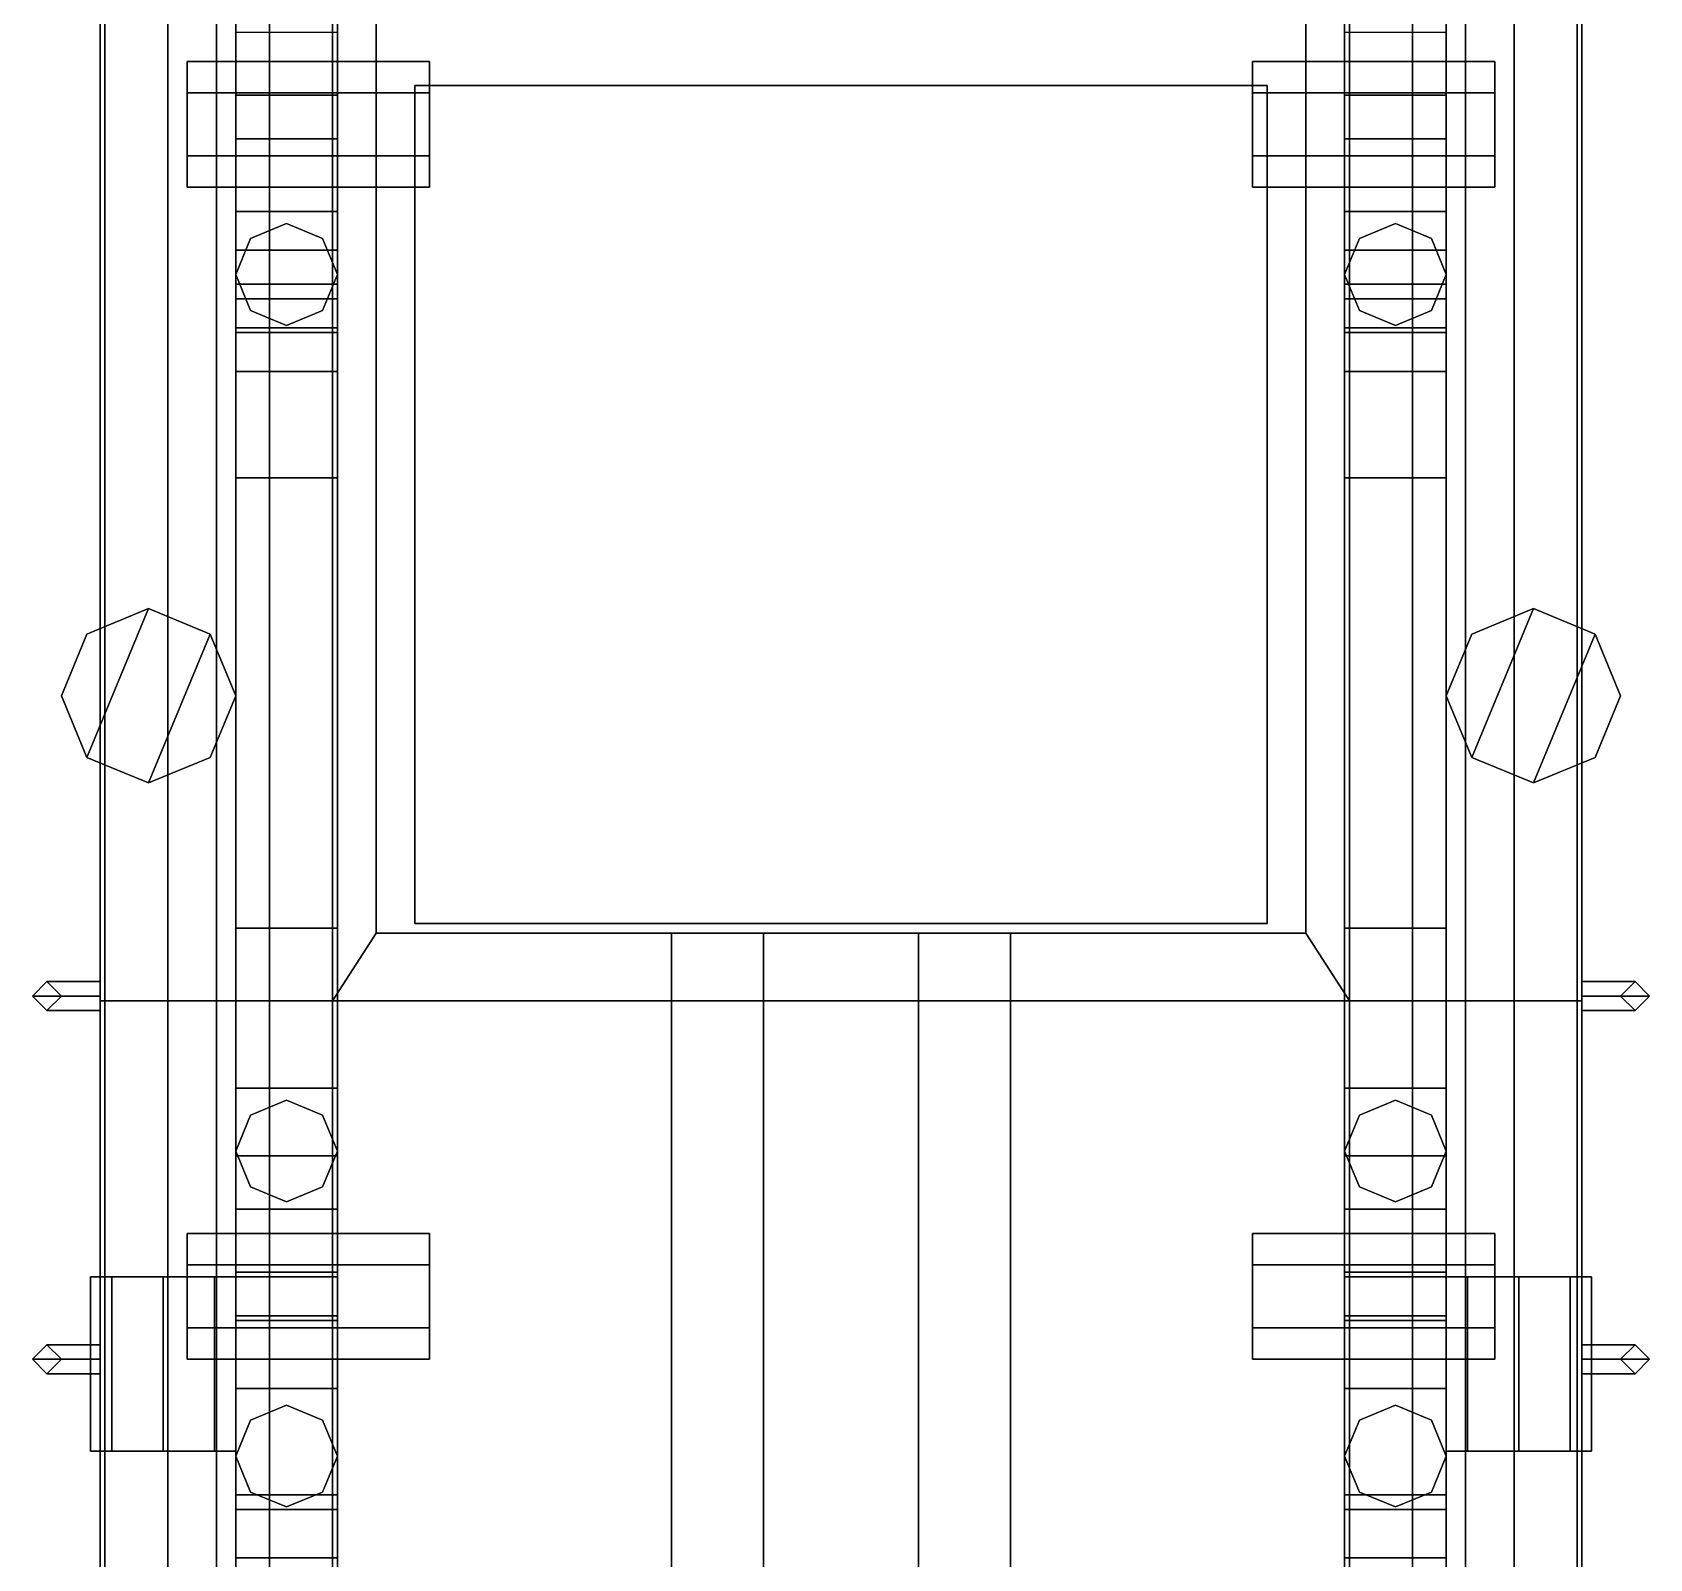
# Model space of a CAD drawing. Extents: x -1.7 to 1.7, y -9.7 to 9.6.
# Drawn here: x -1.67 to 1.67, y -8.082 to -4.93 of the extents above; entities that cross this region are included whole.
import ezdxf

# ---------------------------------------------------------------- set-up
doc = ezdxf.new("R2010")
doc.units = 0
doc.layers.get('0').update_dxf_attribs({"linetype": 'CONTINUOUS'})
doc.layers.add('BOGIE', color=5, linetype='CONTINUOUS')
doc.layers.add('ROOF', color=1, linetype='CONTINUOUS')

msp = doc.modelspace()

# ---------------------------------------------------------------- linework, layer by layer
for points in [[(-1.53, -6.93, 4.07), (-1.53, 6.88, 4.07), (-1.53, 8.67, 1.35), (-1.53, -8.72, 1.35)], [(1.53, -8.72, 1.35), (1.53, 8.67, 1.35), (1.53, 6.88, 4.07), (1.53, -6.93, 4.07)], [(-1.25, -4.93, 0.37), (-1.25, -4.83, 0.23), (-1.25, -5.04, 0.12), (-1.25, -5.06, 0.29)], [(-1.04, -5.04, 0.12), (-1.04, -4.83, 0.23), (-1.04, -4.93, 0.37), (-1.04, -5.06, 0.29)], [(1.04, -4.93, 0.37), (1.04, -4.83, 0.23), (1.04, -5.04, 0.12), (1.04, -5.06, 0.29)], [(1.25, -5.04, 0.12), (1.25, -4.83, 0.23), (1.25, -4.93, 0.37), (1.25, -5.06, 0.29)], [(-1.04, -5.06, 0.29), (-1.04, -4.93, 0.37), (-1.25, -4.93, 0.37), (-1.25, -5.06, 0.29)], [(1.25, -5.06, 0.29), (1.25, -4.93, 0.37), (1.04, -4.93, 0.37), (1.04, -5.06, 0.29)], [(-1.35, -5.25, 0.51), (-1.35, -4.99, 0.51), (-1.35, -5.055, 0.3974), (-1.35, -5.185, 0.3974)], [(-0.85, -4.99, 0.51), (-0.85, -5.055, 0.3974), (-1.35, -5.055, 0.3974), (-1.35, -4.99, 0.51)], [(-1.35, -5.185, 0.6226), (-1.35, -5.055, 0.6226), (-1.35, -4.99, 0.51), (-1.35, -5.25, 0.51)], [(-0.85, -5.055, 0.6226), (-0.85, -4.99, 0.51), (-1.35, -4.99, 0.51), (-1.35, -5.055, 0.6226)], [(1.35, -4.99, 0.51), (1.35, -5.055, 0.3974), (0.85, -5.055, 0.3974), (0.85, -4.99, 0.51)], [(1.35, -5.055, 0.6226), (1.35, -4.99, 0.51), (0.85, -4.99, 0.51), (0.85, -5.055, 0.6226)], [(1.35, -5.185, 0.3974), (1.35, -5.055, 0.3974), (1.35, -4.99, 0.51), (1.35, -5.25, 0.51)], [(1.35, -5.25, 0.51), (1.35, -4.99, 0.51), (1.35, -5.055, 0.6226), (1.35, -5.185, 0.6226)], [(-1.25, -5.06, 0.29), (-1.25, -5.04, 0.12), (-1.25, -5.18, 0.12), (-1.25, -5.15, 0.29)], [(-1.04, -5.18, 0.12), (-1.04, -5.04, 0.12), (-1.04, -5.06, 0.29), (-1.04, -5.15, 0.29)], [(1.04, -5.06, 0.29), (1.04, -5.04, 0.12), (1.04, -5.18, 0.12), (1.04, -5.15, 0.29)], [(1.25, -5.18, 0.12), (1.25, -5.04, 0.12), (1.25, -5.06, 0.29), (1.25, -5.15, 0.29)], [(-0.85, -5.055, 0.3974), (-0.85, -5.185, 0.3974), (-1.35, -5.185, 0.3974), (-1.35, -5.055, 0.3974)], [(-0.85, -5.185, 0.6226), (-0.85, -5.055, 0.6226), (-1.35, -5.055, 0.6226), (-1.35, -5.185, 0.6226)], [(-1.04, -5.15, 0.29), (-1.04, -5.06, 0.29), (-1.25, -5.06, 0.29), (-1.25, -5.15, 0.29)], [(1.35, -5.055, 0.3974), (1.35, -5.185, 0.3974), (0.85, -5.185, 0.3974), (0.85, -5.055, 0.3974)], [(1.35, -5.185, 0.6226), (1.35, -5.055, 0.6226), (0.85, -5.055, 0.6226), (0.85, -5.185, 0.6226)], [(1.25, -5.15, 0.29), (1.25, -5.06, 0.29), (1.04, -5.06, 0.29), (1.04, -5.15, 0.29)], [(-1.04, -5.3, 0.37), (-1.04, -5.15, 0.29), (-1.25, -5.15, 0.29), (-1.25, -5.3, 0.37)], [(-1.25, -5.15, 0.29), (-1.25, -5.18, 0.12), (-1.25, -5.3, 0.18), (-1.25, -5.3, 0.37)], [(-1.04, -5.3, 0.18), (-1.04, -5.18, 0.12), (-1.04, -5.15, 0.29), (-1.04, -5.3, 0.37)], [(1.04, -5.15, 0.29), (1.04, -5.18, 0.12), (1.04, -5.3, 0.18), (1.04, -5.3, 0.37)], [(1.25, -5.3, 0.37), (1.25, -5.15, 0.29), (1.04, -5.15, 0.29), (1.04, -5.3, 0.37)], [(1.25, -5.3, 0.18), (1.25, -5.18, 0.12), (1.25, -5.15, 0.29), (1.25, -5.3, 0.37)], [(-0.85, -5.185, 0.3974), (-0.85, -5.25, 0.51), (-1.35, -5.25, 0.51), (-1.35, -5.185, 0.3974)], [(-0.85, -5.25, 0.51), (-0.85, -5.185, 0.6226), (-1.35, -5.185, 0.6226), (-1.35, -5.25, 0.51)], [(1.35, -5.185, 0.3974), (1.35, -5.25, 0.51), (0.85, -5.25, 0.51), (0.85, -5.185, 0.3974)], [(1.35, -5.25, 0.51), (1.35, -5.185, 0.6226), (0.85, -5.185, 0.6226), (0.85, -5.25, 0.51)], [(-1.04, -5.55, 0.37), (-1.04, -5.3, 0.37), (-1.25, -5.3, 0.37), (-1.25, -5.55, 0.37)], [(-1.25, -5.3, 0.37), (-1.25, -5.3, 0.18), (-1.25, -5.55, 0.3), (-1.25, -5.55, 0.37)], [(-1.04, -5.55, 0.3), (-1.04, -5.3, 0.18), (-1.04, -5.3, 0.37), (-1.04, -5.55, 0.37)], [(1.04, -5.3, 0.37), (1.04, -5.3, 0.18), (1.04, -5.55, 0.3), (1.04, -5.55, 0.37)], [(1.25, -5.55, 0.37), (1.25, -5.3, 0.37), (1.04, -5.3, 0.37), (1.04, -5.55, 0.37)], [(1.25, -5.55, 0.3), (1.25, -5.3, 0.18), (1.25, -5.3, 0.37), (1.25, -5.55, 0.37)], [(-1.145, -5.325, 0.37), (-1.2192, -5.3558, 0.37), (-1.2192, -5.3558, 0.7), (-1.145, -5.325, 0.7)], [(-1.0708, -5.3558, 0.37), (-1.145, -5.325, 0.37), (-1.145, -5.325, 0.7), (-1.0708, -5.3558, 0.7)], [(1.145, -5.325, 0.37), (1.0708, -5.3558, 0.37), (1.0708, -5.3558, 0.7), (1.145, -5.325, 0.7)], [(1.2192, -5.3558, 0.37), (1.145, -5.325, 0.37), (1.145, -5.325, 0.7), (1.2192, -5.3558, 0.7)], [(-1.2192, -5.3558, 0.37), (-1.25, -5.43, 0.37), (-1.25, -5.43, 0.7), (-1.2192, -5.3558, 0.7)], [(-1.04, -5.43, 0.37), (-1.0708, -5.3558, 0.37), (-1.0708, -5.3558, 0.7), (-1.04, -5.43, 0.7)], [(1.0708, -5.3558, 0.37), (1.04, -5.43, 0.37), (1.04, -5.43, 0.7), (1.0708, -5.3558, 0.7)], [(1.25, -5.43, 0.37), (1.2192, -5.3558, 0.37), (1.2192, -5.3558, 0.7), (1.25, -5.43, 0.7)], [(-1.25, -5.38, 0.75), (-1.25, -5.38, 0.7), (-1.25, -5.51, 0.7), (-1.25, -5.48, 0.8)], [(-1.04, -5.48, 0.8), (-1.04, -5.38, 0.75), (-1.25, -5.38, 0.75), (-1.25, -5.48, 0.8)], [(-1.04, -5.38, 0.75), (-1.04, -5.38, 0.7), (-1.25, -5.38, 0.7), (-1.25, -5.38, 0.75)], [(-1.04, -5.51, 0.7), (-1.04, -5.38, 0.7), (-1.04, -5.38, 0.75), (-1.04, -5.48, 0.8)], [(1.25, -5.48, 0.8), (1.25, -5.38, 0.75), (1.04, -5.38, 0.75), (1.04, -5.48, 0.8)], [(1.04, -5.38, 0.75), (1.04, -5.38, 0.7), (1.04, -5.51, 0.7), (1.04, -5.48, 0.8)], [(1.25, -5.38, 0.75), (1.25, -5.38, 0.7), (1.04, -5.38, 0.7), (1.04, -5.38, 0.75)], [(1.25, -5.51, 0.7), (1.25, -5.38, 0.7), (1.25, -5.38, 0.75), (1.25, -5.48, 0.8)], [(-1.25, -5.43, 0.37), (-1.2192, -5.5042, 0.37), (-1.2192, -5.5042, 0.7), (-1.25, -5.43, 0.7)], [(-1.0708, -5.5042, 0.37), (-1.04, -5.43, 0.37), (-1.04, -5.43, 0.7), (-1.0708, -5.5042, 0.7)], [(1.04, -5.43, 0.37), (1.0708, -5.5042, 0.37), (1.0708, -5.5042, 0.7), (1.04, -5.43, 0.7)], [(1.2192, -5.5042, 0.37), (1.25, -5.43, 0.37), (1.25, -5.43, 0.7), (1.2192, -5.5042, 0.7)], [(-1.25, -5.48, 0.8), (-1.25, -5.51, 0.7), (-1.25, -5.59, 0.64), (-1.25, -5.54, 0.8)], [(-1.04, -5.54, 0.8), (-1.04, -5.48, 0.8), (-1.25, -5.48, 0.8), (-1.25, -5.54, 0.8)], [(-1.2192, -5.5042, 0.37), (-1.145, -5.535, 0.37), (-1.145, -5.535, 0.7), (-1.2192, -5.5042, 0.7)], [(-1.145, -5.535, 0.37), (-1.0708, -5.5042, 0.37), (-1.0708, -5.5042, 0.7), (-1.145, -5.535, 0.7)], [(-1.04, -5.59, 0.64), (-1.04, -5.51, 0.7), (-1.04, -5.48, 0.8), (-1.04, -5.54, 0.8)], [(1.04, -5.48, 0.8), (1.04, -5.51, 0.7), (1.04, -5.59, 0.64), (1.04, -5.54, 0.8)], [(1.25, -5.54, 0.8), (1.25, -5.48, 0.8), (1.04, -5.48, 0.8), (1.04, -5.54, 0.8)], [(1.0708, -5.5042, 0.37), (1.145, -5.535, 0.37), (1.145, -5.535, 0.7), (1.0708, -5.5042, 0.7)], [(1.145, -5.535, 0.37), (1.2192, -5.5042, 0.37), (1.2192, -5.5042, 0.7), (1.145, -5.535, 0.7)], [(1.25, -5.59, 0.64), (1.25, -5.51, 0.7), (1.25, -5.48, 0.8), (1.25, -5.54, 0.8)], [(-1.25, -5.54, 0.8), (-1.25, -5.59, 0.64), (-1.25, -5.76, 0.41), (-1.25, -5.85, 0.59)], [(-1.04, -5.85, 0.59), (-1.04, -5.54, 0.8), (-1.25, -5.54, 0.8), (-1.25, -5.85, 0.59)], [(-1.04, -5.76, 0.41), (-1.04, -5.59, 0.64), (-1.04, -5.54, 0.8), (-1.04, -5.85, 0.59)], [(1.25, -5.85, 0.59), (1.25, -5.54, 0.8), (1.04, -5.54, 0.8), (1.04, -5.85, 0.59)], [(1.04, -5.54, 0.8), (1.04, -5.59, 0.64), (1.04, -5.76, 0.41), (1.04, -5.85, 0.59)], [(1.25, -5.76, 0.41), (1.25, -5.59, 0.64), (1.25, -5.54, 0.8), (1.25, -5.85, 0.59)], [(-1.25, -5.55, 0.37), (-1.25, -5.55, 0.3), (-1.04, -5.55, 0.3), (-1.04, -5.55, 0.37)], [(1.04, -5.55, 0.37), (1.04, -5.55, 0.3), (1.25, -5.55, 0.3), (1.25, -5.55, 0.37)], [(-1.25, -5.85, 0.59), (-1.25, -5.76, 0.41), (-1.25, -6.88, 0.41), (-1.25, -6.78, 0.59)], [(-1.04, -6.88, 0.41), (-1.04, -5.76, 0.41), (-1.04, -5.85, 0.59), (-1.04, -6.78, 0.59)], [(1.04, -5.85, 0.59), (1.04, -5.76, 0.41), (1.04, -6.88, 0.41), (1.04, -6.78, 0.59)], [(1.25, -6.88, 0.41), (1.25, -5.76, 0.41), (1.25, -5.85, 0.59), (1.25, -6.78, 0.59)], [(-1.04, -6.78, 0.59), (-1.04, -5.85, 0.59), (-1.25, -5.85, 0.59), (-1.25, -6.78, 0.59)], [(1.25, -6.78, 0.59), (1.25, -5.85, 0.59), (1.04, -5.85, 0.59), (1.04, -6.78, 0.59)], [(-1.25, -6.78, 0.59), (-1.25, -6.88, 0.41), (-1.25, -7.11, 0.58), (-1.25, -7.11, 0.69)], [(-1.04, -7.11, 0.69), (-1.04, -6.78, 0.59), (-1.25, -6.78, 0.59), (-1.25, -7.11, 0.69)], [(-1.04, -7.11, 0.58), (-1.04, -6.88, 0.41), (-1.04, -6.78, 0.59), (-1.04, -7.11, 0.69)], [(1.04, -6.78, 0.59), (1.04, -6.88, 0.41), (1.04, -7.11, 0.58), (1.04, -7.11, 0.69)], [(1.25, -7.11, 0.69), (1.25, -6.78, 0.59), (1.04, -6.78, 0.59), (1.04, -7.11, 0.69)], [(1.25, -7.11, 0.58), (1.25, -6.88, 0.41), (1.25, -6.78, 0.59), (1.25, -7.11, 0.69)], [(-1.64, -6.89, 1.42), (-1.67, -6.92, 1.39), (-1.67, -6.92, 3.26), (-1.64, -6.89, 3.23)], [(-1.53, -6.89, 1.42), (-1.53, -6.92, 1.39), (-1.67, -6.92, 1.39), (-1.64, -6.89, 1.42)], [(-1.53, -6.92, 3.26), (-1.53, -6.89, 3.23), (-1.64, -6.89, 3.23), (-1.67, -6.92, 3.26)], [(-1.61, -6.92, 1.45), (-1.64, -6.89, 1.42), (-1.64, -6.89, 3.23), (-1.61, -6.92, 3.2)], [(-1.53, -6.92, 1.45), (-1.53, -6.89, 1.42), (-1.64, -6.89, 1.42), (-1.61, -6.92, 1.45)], [(-1.53, -6.89, 3.23), (-1.53, -6.92, 3.2), (-1.61, -6.92, 3.2), (-1.64, -6.89, 3.23)], [(1.53, -6.92, 1.39), (1.53, -6.89, 1.42), (1.64, -6.89, 1.42), (1.67, -6.92, 1.39)], [(1.53, -6.89, 1.42), (1.53, -6.92, 1.45), (1.61, -6.92, 1.45), (1.64, -6.89, 1.42)], [(1.53, -6.92, 3.2), (1.53, -6.89, 3.23), (1.64, -6.89, 3.23), (1.61, -6.92, 3.2)], [(1.53, -6.89, 3.23), (1.53, -6.92, 3.26), (1.67, -6.92, 3.26), (1.64, -6.89, 3.23)], [(1.64, -6.89, 1.42), (1.61, -6.92, 1.45), (1.61, -6.92, 3.2), (1.64, -6.89, 3.23)], [(1.67, -6.92, 1.39), (1.64, -6.89, 1.42), (1.64, -6.89, 3.23), (1.67, -6.92, 3.26)], [(-1.67, -6.92, 1.39), (-1.64, -6.95, 1.42), (-1.64, -6.95, 3.23), (-1.67, -6.92, 3.26)], [(-1.53, -6.92, 1.39), (-1.53, -6.95, 1.42), (-1.64, -6.95, 1.42), (-1.67, -6.92, 1.39)], [(-1.53, -6.95, 3.23), (-1.53, -6.92, 3.26), (-1.67, -6.92, 3.26), (-1.64, -6.95, 3.23)], [(-1.64, -6.95, 1.42), (-1.61, -6.92, 1.45), (-1.61, -6.92, 3.2), (-1.64, -6.95, 3.23)], [(-1.53, -6.95, 1.42), (-1.53, -6.92, 1.45), (-1.61, -6.92, 1.45), (-1.64, -6.95, 1.42)], [(-1.53, -6.92, 3.2), (-1.53, -6.95, 3.23), (-1.64, -6.95, 3.23), (-1.61, -6.92, 3.2)], [(-1.53, -8.56, 3.83), (-1.53, -8.56, 4.07), (-1.53, -6.93, 4.07), (-1.53, -8.56, 3.83)], [(-1.53, -8.72, 1.35), (-1.53, -8.72, 2.98), (-1.53, -8.56, 3.83), (-1.53, -6.93, 4.07)], [(1.53, -6.92, 1.45), (1.53, -6.95, 1.42), (1.64, -6.95, 1.42), (1.61, -6.92, 1.45)], [(1.53, -6.95, 1.42), (1.53, -6.92, 1.39), (1.67, -6.92, 1.39), (1.64, -6.95, 1.42)], [(1.53, -6.92, 3.26), (1.53, -6.95, 3.23), (1.64, -6.95, 3.23), (1.67, -6.92, 3.26)], [(1.53, -6.95, 3.23), (1.53, -6.92, 3.2), (1.61, -6.92, 3.2), (1.64, -6.95, 3.23)], [(1.53, -8.56, 3.83), (1.53, -6.93, 4.07), (1.53, -8.56, 4.07), (1.53, -8.56, 3.83)], [(1.53, -6.93, 4.07), (1.53, -8.56, 3.83), (1.53, -8.72, 2.98), (1.53, -8.72, 1.35)], [(1.61, -6.92, 1.45), (1.64, -6.95, 1.42), (1.64, -6.95, 3.23), (1.61, -6.92, 3.2)], [(1.64, -6.95, 1.42), (1.67, -6.92, 1.39), (1.67, -6.92, 3.26), (1.64, -6.95, 3.23)], [(-1.25, -7.11, 0.38), (-1.25, -7.11, 0.27), (-1.25, -7.24, 0.27), (-1.25, -7.36, 0.38)], [(-1.04, -7.11, 0.38), (-1.04, -7.11, 0.27), (-1.25, -7.11, 0.27), (-1.25, -7.11, 0.38)], [(-1.04, -7.36, 0.38), (-1.04, -7.11, 0.38), (-1.25, -7.11, 0.38), (-1.25, -7.36, 0.38)], [(-1.04, -7.25, 0.66), (-1.04, -7.11, 0.69), (-1.25, -7.11, 0.69), (-1.25, -7.25, 0.66)], [(-1.25, -7.11, 0.69), (-1.25, -7.11, 0.58), (-1.25, -7.25, 0.58), (-1.25, -7.25, 0.66)], [(-1.04, -7.24, 0.27), (-1.04, -7.11, 0.27), (-1.04, -7.11, 0.38), (-1.04, -7.36, 0.38)], [(-1.04, -7.25, 0.58), (-1.04, -7.11, 0.58), (-1.04, -7.11, 0.69), (-1.04, -7.25, 0.66)], [(1.04, -7.11, 0.69), (1.04, -7.11, 0.58), (1.04, -7.25, 0.58), (1.04, -7.25, 0.66)], [(1.25, -7.25, 0.66), (1.25, -7.11, 0.69), (1.04, -7.11, 0.69), (1.04, -7.25, 0.66)], [(1.04, -7.11, 0.38), (1.04, -7.11, 0.27), (1.04, -7.24, 0.27), (1.04, -7.36, 0.38)], [(1.25, -7.11, 0.38), (1.25, -7.11, 0.27), (1.04, -7.11, 0.27), (1.04, -7.11, 0.38)], [(1.25, -7.36, 0.38), (1.25, -7.11, 0.38), (1.04, -7.11, 0.38), (1.04, -7.36, 0.38)], [(1.25, -7.25, 0.58), (1.25, -7.11, 0.58), (1.25, -7.11, 0.69), (1.25, -7.25, 0.66)], [(1.25, -7.24, 0.27), (1.25, -7.11, 0.27), (1.25, -7.11, 0.38), (1.25, -7.36, 0.38)], [(-1.145, -7.135, 0.38), (-1.2192, -7.1658, 0.38), (-1.2192, -7.1658, 0.58), (-1.145, -7.135, 0.58)], [(-1.0708, -7.1658, 0.38), (-1.145, -7.135, 0.38), (-1.145, -7.135, 0.58), (-1.0708, -7.1658, 0.58)], [(1.145, -7.135, 0.38), (1.0708, -7.1658, 0.38), (1.0708, -7.1658, 0.58), (1.145, -7.135, 0.58)], [(1.2192, -7.1658, 0.38), (1.145, -7.135, 0.38), (1.145, -7.135, 0.58), (1.2192, -7.1658, 0.58)], [(-1.2192, -7.1658, 0.38), (-1.25, -7.24, 0.38), (-1.25, -7.24, 0.58), (-1.2192, -7.1658, 0.58)], [(-1.04, -7.24, 0.38), (-1.0708, -7.1658, 0.38), (-1.0708, -7.1658, 0.58), (-1.04, -7.24, 0.58)], [(1.0708, -7.1658, 0.38), (1.04, -7.24, 0.38), (1.04, -7.24, 0.58), (1.0708, -7.1658, 0.58)], [(1.25, -7.24, 0.38), (1.2192, -7.1658, 0.38), (1.2192, -7.1658, 0.58), (1.25, -7.24, 0.58)], [(-1.25, -7.24, 0.38), (-1.2192, -7.3142, 0.38), (-1.2192, -7.3142, 0.58), (-1.25, -7.24, 0.58)], [(-1.25, -7.36, 0.38), (-1.25, -7.24, 0.27), (-1.25, -7.47, 0.15), (-1.25, -7.49, 0.3)], [(-1.0708, -7.3142, 0.38), (-1.04, -7.24, 0.38), (-1.04, -7.24, 0.58), (-1.0708, -7.3142, 0.58)], [(-1.04, -7.47, 0.15), (-1.04, -7.24, 0.27), (-1.04, -7.36, 0.38), (-1.04, -7.49, 0.3)], [(1.04, -7.36, 0.38), (1.04, -7.24, 0.27), (1.04, -7.47, 0.15), (1.04, -7.49, 0.3)], [(1.04, -7.24, 0.38), (1.0708, -7.3142, 0.38), (1.0708, -7.3142, 0.58), (1.04, -7.24, 0.58)], [(1.2192, -7.3142, 0.38), (1.25, -7.24, 0.38), (1.25, -7.24, 0.58), (1.2192, -7.3142, 0.58)], [(1.25, -7.47, 0.15), (1.25, -7.24, 0.27), (1.25, -7.36, 0.38), (1.25, -7.49, 0.3)], [(-1.25, -7.25, 0.66), (-1.25, -7.25, 0.58), (-1.04, -7.25, 0.58), (-1.04, -7.25, 0.66)], [(1.04, -7.25, 0.66), (1.04, -7.25, 0.58), (1.25, -7.25, 0.58), (1.25, -7.25, 0.66)], [(-1.2192, -7.3142, 0.38), (-1.145, -7.345, 0.38), (-1.145, -7.345, 0.58), (-1.2192, -7.3142, 0.58)], [(-1.145, -7.345, 0.38), (-1.0708, -7.3142, 0.38), (-1.0708, -7.3142, 0.58), (-1.145, -7.345, 0.58)], [(1.0708, -7.3142, 0.38), (1.145, -7.345, 0.38), (1.145, -7.345, 0.58), (1.0708, -7.3142, 0.58)], [(1.145, -7.345, 0.38), (1.2192, -7.3142, 0.38), (1.2192, -7.3142, 0.58), (1.145, -7.345, 0.58)], [(-1.04, -7.49, 0.3), (-1.04, -7.36, 0.38), (-1.25, -7.36, 0.38), (-1.25, -7.49, 0.3)], [(1.25, -7.49, 0.3), (1.25, -7.36, 0.38), (1.04, -7.36, 0.38), (1.04, -7.49, 0.3)], [(-0.85, -7.41, 0.51), (-0.85, -7.475, 0.3974), (-1.35, -7.475, 0.3974), (-1.35, -7.41, 0.51)], [(-1.35, -7.67, 0.51), (-1.35, -7.41, 0.51), (-1.35, -7.475, 0.3974), (-1.35, -7.605, 0.3974)], [(-0.85, -7.475, 0.6226), (-0.85, -7.41, 0.51), (-1.35, -7.41, 0.51), (-1.35, -7.475, 0.6226)], [(-1.35, -7.605, 0.6226), (-1.35, -7.475, 0.6226), (-1.35, -7.41, 0.51), (-1.35, -7.67, 0.51)], [(1.35, -7.41, 0.51), (1.35, -7.475, 0.3974), (0.85, -7.475, 0.3974), (0.85, -7.41, 0.51)], [(1.35, -7.475, 0.6226), (1.35, -7.41, 0.51), (0.85, -7.41, 0.51), (0.85, -7.475, 0.6226)], [(1.35, -7.605, 0.3974), (1.35, -7.475, 0.3974), (1.35, -7.41, 0.51), (1.35, -7.67, 0.51)], [(1.35, -7.67, 0.51), (1.35, -7.41, 0.51), (1.35, -7.475, 0.6226), (1.35, -7.605, 0.6226)], [(-0.85, -7.475, 0.3974), (-0.85, -7.605, 0.3974), (-1.35, -7.605, 0.3974), (-1.35, -7.475, 0.3974)], [(-0.85, -7.605, 0.6226), (-0.85, -7.475, 0.6226), (-1.35, -7.475, 0.6226), (-1.35, -7.605, 0.6226)], [(-1.25, -7.49, 0.3), (-1.25, -7.47, 0.15), (-1.25, -7.61, 0.15), (-1.25, -7.58, 0.3)], [(-1.04, -7.61, 0.15), (-1.04, -7.47, 0.15), (-1.04, -7.49, 0.3), (-1.04, -7.58, 0.3)], [(1.35, -7.475, 0.3974), (1.35, -7.605, 0.3974), (0.85, -7.605, 0.3974), (0.85, -7.475, 0.3974)], [(1.35, -7.605, 0.6226), (1.35, -7.475, 0.6226), (0.85, -7.475, 0.6226), (0.85, -7.605, 0.6226)], [(1.04, -7.49, 0.3), (1.04, -7.47, 0.15), (1.04, -7.61, 0.15), (1.04, -7.58, 0.3)], [(1.25, -7.61, 0.15), (1.25, -7.47, 0.15), (1.25, -7.49, 0.3), (1.25, -7.58, 0.3)], [(-1.04, -7.58, 0.3), (-1.04, -7.49, 0.3), (-1.25, -7.49, 0.3), (-1.25, -7.58, 0.3)], [(1.25, -7.58, 0.3), (1.25, -7.49, 0.3), (1.04, -7.49, 0.3), (1.04, -7.58, 0.3)], [(-1.25, -7.58, 0.3), (-1.25, -7.61, 0.15), (-1.25, -7.73, 0.2), (-1.25, -7.73, 0.38)], [(-1.04, -7.73, 0.38), (-1.04, -7.58, 0.3), (-1.25, -7.58, 0.3), (-1.25, -7.73, 0.38)], [(-1.04, -7.73, 0.2), (-1.04, -7.61, 0.15), (-1.04, -7.58, 0.3), (-1.04, -7.73, 0.38)], [(1.04, -7.58, 0.3), (1.04, -7.61, 0.15), (1.04, -7.73, 0.2), (1.04, -7.73, 0.38)], [(1.25, -7.73, 0.38), (1.25, -7.58, 0.3), (1.04, -7.58, 0.3), (1.04, -7.73, 0.38)], [(1.25, -7.73, 0.2), (1.25, -7.61, 0.15), (1.25, -7.58, 0.3), (1.25, -7.73, 0.38)], [(-0.85, -7.605, 0.3974), (-0.85, -7.67, 0.51), (-1.35, -7.67, 0.51), (-1.35, -7.605, 0.3974)], [(-0.85, -7.67, 0.51), (-0.85, -7.605, 0.6226), (-1.35, -7.605, 0.6226), (-1.35, -7.67, 0.51)], [(1.35, -7.605, 0.3974), (1.35, -7.67, 0.51), (0.85, -7.67, 0.51), (0.85, -7.605, 0.3974)], [(1.35, -7.67, 0.51), (1.35, -7.605, 0.6226), (0.85, -7.605, 0.6226), (0.85, -7.67, 0.51)], [(-1.64, -7.64, 1.42), (-1.67, -7.67, 1.39), (-1.67, -7.67, 3.26), (-1.64, -7.64, 3.23)], [(-1.53, -7.64, 1.42), (-1.53, -7.67, 1.39), (-1.67, -7.67, 1.39), (-1.64, -7.64, 1.42)], [(-1.53, -7.67, 3.26), (-1.53, -7.64, 3.23), (-1.64, -7.64, 3.23), (-1.67, -7.67, 3.26)], [(-1.61, -7.67, 1.45), (-1.64, -7.64, 1.42), (-1.64, -7.64, 3.23), (-1.61, -7.67, 3.2)], [(-1.53, -7.67, 1.45), (-1.53, -7.64, 1.42), (-1.64, -7.64, 1.42), (-1.61, -7.67, 1.45)], [(-1.53, -7.64, 3.23), (-1.53, -7.67, 3.2), (-1.61, -7.67, 3.2), (-1.64, -7.64, 3.23)], [(1.53, -7.67, 1.39), (1.53, -7.64, 1.42), (1.64, -7.64, 1.42), (1.67, -7.67, 1.39)], [(1.53, -7.64, 1.42), (1.53, -7.67, 1.45), (1.61, -7.67, 1.45), (1.64, -7.64, 1.42)], [(1.53, -7.67, 3.2), (1.53, -7.64, 3.23), (1.64, -7.64, 3.23), (1.61, -7.67, 3.2)], [(1.53, -7.64, 3.23), (1.53, -7.67, 3.26), (1.67, -7.67, 3.26), (1.64, -7.64, 3.23)], [(1.64, -7.64, 1.42), (1.61, -7.67, 1.45), (1.61, -7.67, 3.2), (1.64, -7.64, 3.23)], [(1.67, -7.67, 1.39), (1.64, -7.64, 1.42), (1.64, -7.64, 3.23), (1.67, -7.67, 3.26)], [(-1.67, -7.67, 1.39), (-1.64, -7.7, 1.42), (-1.64, -7.7, 3.23), (-1.67, -7.67, 3.26)], [(-1.53, -7.67, 1.39), (-1.53, -7.7, 1.42), (-1.64, -7.7, 1.42), (-1.67, -7.67, 1.39)], [(-1.53, -7.7, 3.23), (-1.53, -7.67, 3.26), (-1.67, -7.67, 3.26), (-1.64, -7.7, 3.23)], [(-1.64, -7.7, 1.42), (-1.61, -7.67, 1.45), (-1.61, -7.67, 3.2), (-1.64, -7.7, 3.23)], [(-1.53, -7.7, 1.42), (-1.53, -7.67, 1.45), (-1.61, -7.67, 1.45), (-1.64, -7.7, 1.42)], [(-1.53, -7.67, 3.2), (-1.53, -7.7, 3.23), (-1.64, -7.7, 3.23), (-1.61, -7.67, 3.2)], [(1.53, -7.67, 1.45), (1.53, -7.7, 1.42), (1.64, -7.7, 1.42), (1.61, -7.67, 1.45)], [(1.53, -7.7, 1.42), (1.53, -7.67, 1.39), (1.67, -7.67, 1.39), (1.64, -7.7, 1.42)], [(1.53, -7.67, 3.26), (1.53, -7.7, 3.23), (1.64, -7.7, 3.23), (1.67, -7.67, 3.26)], [(1.53, -7.7, 3.23), (1.53, -7.67, 3.2), (1.61, -7.67, 3.2), (1.64, -7.7, 3.23)], [(1.61, -7.67, 1.45), (1.64, -7.7, 1.42), (1.64, -7.7, 3.23), (1.61, -7.67, 3.2)], [(1.64, -7.7, 1.42), (1.67, -7.67, 1.39), (1.67, -7.67, 3.26), (1.64, -7.7, 3.23)], [(-1.25, -7.73, 0.38), (-1.25, -7.73, 0.2), (-1.25, -7.98, 0.33), (-1.25, -7.98, 0.38)], [(-1.04, -7.98, 0.38), (-1.04, -7.73, 0.38), (-1.25, -7.73, 0.38), (-1.25, -7.98, 0.38)], [(-1.04, -7.98, 0.33), (-1.04, -7.73, 0.2), (-1.04, -7.73, 0.38), (-1.04, -7.98, 0.38)], [(1.04, -7.73, 0.38), (1.04, -7.73, 0.2), (1.04, -7.98, 0.33), (1.04, -7.98, 0.38)], [(1.25, -7.98, 0.38), (1.25, -7.73, 0.38), (1.04, -7.73, 0.38), (1.04, -7.98, 0.38)], [(1.25, -7.98, 0.33), (1.25, -7.73, 0.2), (1.25, -7.73, 0.38), (1.25, -7.98, 0.38)], [(-1.145, -7.765, 0.38), (-1.2192, -7.7958, 0.38), (-1.2192, -7.7958, 0.71), (-1.145, -7.765, 0.71)], [(-1.0708, -7.7958, 0.38), (-1.145, -7.765, 0.38), (-1.145, -7.765, 0.71), (-1.0708, -7.7958, 0.71)], [(1.145, -7.765, 0.38), (1.0708, -7.7958, 0.38), (1.0708, -7.7958, 0.71), (1.145, -7.765, 0.71)], [(1.2192, -7.7958, 0.38), (1.145, -7.765, 0.38), (1.145, -7.765, 0.71), (1.2192, -7.7958, 0.71)], [(-1.2192, -7.7958, 0.38), (-1.25, -7.87, 0.38), (-1.25, -7.87, 0.71), (-1.2192, -7.7958, 0.71)], [(-1.04, -7.87, 0.38), (-1.0708, -7.7958, 0.38), (-1.0708, -7.7958, 0.71), (-1.04, -7.87, 0.71)], [(1.0708, -7.7958, 0.38), (1.04, -7.87, 0.38), (1.04, -7.87, 0.71), (1.0708, -7.7958, 0.71)], [(1.25, -7.87, 0.38), (1.2192, -7.7958, 0.38), (1.2192, -7.7958, 0.71), (1.25, -7.87, 0.71)], [(-1.25, -7.87, 0.38), (-1.2192, -7.9442, 0.38), (-1.2192, -7.9442, 0.71), (-1.25, -7.87, 0.71)], [(-1.0708, -7.9442, 0.38), (-1.04, -7.87, 0.38), (-1.04, -7.87, 0.71), (-1.0708, -7.9442, 0.71)], [(1.04, -7.87, 0.38), (1.0708, -7.9442, 0.38), (1.0708, -7.9442, 0.71), (1.04, -7.87, 0.71)], [(1.2192, -7.9442, 0.38), (1.25, -7.87, 0.38), (1.25, -7.87, 0.71), (1.2192, -7.9442, 0.71)], [(-1.2192, -7.9442, 0.38), (-1.145, -7.975, 0.38), (-1.145, -7.975, 0.71), (-1.2192, -7.9442, 0.71)], [(-1.145, -7.975, 0.38), (-1.0708, -7.9442, 0.38), (-1.0708, -7.9442, 0.71), (-1.145, -7.975, 0.71)], [(1.0708, -7.9442, 0.38), (1.145, -7.975, 0.38), (1.145, -7.975, 0.71), (1.0708, -7.9442, 0.71)], [(1.145, -7.975, 0.38), (1.2192, -7.9442, 0.38), (1.2192, -7.9442, 0.71), (1.145, -7.975, 0.71)], [(-1.25, -7.98, 0.38), (-1.25, -7.98, 0.33), (-1.04, -7.98, 0.33), (-1.04, -7.98, 0.38)], [(1.04, -7.98, 0.38), (1.04, -7.98, 0.33), (1.25, -7.98, 0.33), (1.25, -7.98, 0.38)]]:
    msp.add_3dface(points)
at = {"layer": 'BOGIE'}
for points in [[(-1.25, -4.31, 1.23), (-1.25, -4.45, 0.94), (-1.25, -5.42, 0.94), (-1.25, -4.49, 1.3)], [(-1.04, -5.42, 0.94), (-1.04, -4.45, 0.94), (-1.04, -4.31, 1.23), (-1.04, -4.49, 1.3)], [(1.04, -4.31, 1.23), (1.04, -4.45, 0.94), (1.04, -5.42, 0.94), (1.04, -4.49, 1.3)], [(1.25, -5.42, 0.94), (1.25, -4.45, 0.94), (1.25, -4.31, 1.23), (1.25, -4.49, 1.3)], [(-1.25, -4.49, 1.3), (-1.25, -5.42, 0.94), (-1.25, -5.63, 1.23), (-1.25, -5.45, 1.3)], [(-1.04, -5.45, 1.3), (-1.04, -4.49, 1.3), (-1.25, -4.49, 1.3), (-1.25, -5.45, 1.3)], [(-1.04, -5.63, 1.23), (-1.04, -5.42, 0.94), (-1.04, -4.49, 1.3), (-1.04, -5.45, 1.3)], [(1.04, -4.49, 1.3), (1.04, -5.42, 0.94), (1.04, -5.63, 1.23), (1.04, -5.45, 1.3)], [(1.25, -5.45, 1.3), (1.25, -4.49, 1.3), (1.04, -4.49, 1.3), (1.04, -5.45, 1.3)], [(1.25, -5.63, 1.23), (1.25, -5.42, 0.94), (1.25, -4.49, 1.3), (1.25, -5.45, 1.3)], [(-1.25, -5.42, 0.94), (-1.25, -5.56, 0.79), (-1.25, -5.9, 0.72), (-1.25, -5.63, 1.23)], [(-1.04, -5.9, 0.72), (-1.04, -5.56, 0.79), (-1.04, -5.42, 0.94), (-1.04, -5.63, 1.23)], [(1.04, -5.42, 0.94), (1.04, -5.56, 0.79), (1.04, -5.9, 0.72), (1.04, -5.63, 1.23)], [(1.25, -5.9, 0.72), (1.25, -5.56, 0.79), (1.25, -5.42, 0.94), (1.25, -5.63, 1.23)], [(-1.25, -5.45, 1.3), (-1.25, -5.63, 1.23), (-1.04, -5.63, 1.23), (-1.04, -5.45, 1.3)], [(1.04, -5.45, 1.3), (1.04, -5.63, 1.23), (1.25, -5.63, 1.23), (1.25, -5.45, 1.3)], [(-1.25, -5.63, 1.23), (-1.25, -5.9, 0.72), (-1.25, -6.84, 0.94), (-1.25, -7.5, 1.23)], [(-1.04, -7.5, 1.23), (-1.04, -5.63, 1.23), (-1.25, -5.63, 1.23), (-1.25, -7.5, 1.23)], [(-1.04, -6.84, 0.94), (-1.04, -5.9, 0.72), (-1.04, -5.63, 1.23), (-1.04, -7.5, 1.23)], [(1.04, -5.63, 1.23), (1.04, -5.9, 0.72), (1.04, -6.84, 0.94), (1.04, -7.5, 1.23)], [(1.25, -7.5, 1.23), (1.25, -5.63, 1.23), (1.04, -5.63, 1.23), (1.04, -7.5, 1.23)], [(1.25, -6.84, 0.94), (1.25, -5.9, 0.72), (1.25, -5.63, 1.23), (1.25, -7.5, 1.23)], [(-1.25, -5.9, 0.72), (-1.25, -6.02, 0.61), (-1.25, -6.5, 0.61), (-1.25, -6.84, 0.94)], [(-1.04, -6.5, 0.61), (-1.04, -6.02, 0.61), (-1.04, -5.9, 0.72), (-1.04, -6.84, 0.94)], [(1.04, -5.9, 0.72), (1.04, -6.02, 0.61), (1.04, -6.5, 0.61), (1.04, -6.84, 0.94)], [(1.25, -6.5, 0.61), (1.25, -6.02, 0.61), (1.25, -5.9, 0.72), (1.25, -6.84, 0.94)], [(-1.5573, -6.4273, 0.81), (-1.43, -6.12, 0.81), (-1.5573, -6.1727, 0.81), (-1.61, -6.3, 0.81)], [(-1.43, -6.48, 0.81), (-1.3027, -6.1727, 0.81), (-1.43, -6.12, 0.81), (-1.5573, -6.4273, 0.81)], [(-1.5573, -6.1727, 0.81), (-1.43, -6.12, 0.81), (-1.43, -6.12, 0.5), (-1.5573, -6.1727, 0.5)], [(-1.43, -6.12, 0.81), (-1.3027, -6.1727, 0.81), (-1.3027, -6.1727, 0.5), (-1.43, -6.12, 0.5)], [(1.3027, -6.4273, 0.81), (1.43, -6.12, 0.81), (1.3027, -6.1727, 0.81), (1.25, -6.3, 0.81)], [(1.3027, -6.1727, 0.81), (1.43, -6.12, 0.81), (1.43, -6.12, 0.5), (1.3027, -6.1727, 0.5)], [(1.43, -6.48, 0.81), (1.5573, -6.1727, 0.81), (1.43, -6.12, 0.81), (1.3027, -6.4273, 0.81)], [(1.43, -6.12, 0.81), (1.5573, -6.1727, 0.81), (1.5573, -6.1727, 0.5), (1.43, -6.12, 0.5)], [(-1.61, -6.3, 0.81), (-1.5573, -6.1727, 0.81), (-1.5573, -6.1727, 0.5), (-1.61, -6.3, 0.5)], [(-1.3027, -6.4273, 0.81), (-1.25, -6.3, 0.81), (-1.3027, -6.1727, 0.81), (-1.43, -6.48, 0.81)], [(-1.3027, -6.1727, 0.81), (-1.25, -6.3, 0.81), (-1.25, -6.3, 0.5), (-1.3027, -6.1727, 0.5)], [(1.25, -6.3, 0.81), (1.3027, -6.1727, 0.81), (1.3027, -6.1727, 0.5), (1.25, -6.3, 0.5)], [(1.5573, -6.4273, 0.81), (1.61, -6.3, 0.81), (1.5573, -6.1727, 0.81), (1.43, -6.48, 0.81)], [(1.5573, -6.1727, 0.81), (1.61, -6.3, 0.81), (1.61, -6.3, 0.5), (1.5573, -6.1727, 0.5)], [(-1.5573, -6.4273, 0.81), (-1.61, -6.3, 0.81), (-1.61, -6.3, 0.5), (-1.5573, -6.4273, 0.5)], [(-1.25, -6.3, 0.81), (-1.3027, -6.4273, 0.81), (-1.3027, -6.4273, 0.5), (-1.25, -6.3, 0.5)], [(1.3027, -6.4273, 0.81), (1.25, -6.3, 0.81), (1.25, -6.3, 0.5), (1.3027, -6.4273, 0.5)], [(1.61, -6.3, 0.81), (1.5573, -6.4273, 0.81), (1.5573, -6.4273, 0.5), (1.61, -6.3, 0.5)], [(-1.43, -6.48, 0.81), (-1.5573, -6.4273, 0.81), (-1.5573, -6.4273, 0.5), (-1.43, -6.48, 0.5)], [(-1.3027, -6.4273, 0.81), (-1.43, -6.48, 0.81), (-1.43, -6.48, 0.5), (-1.3027, -6.4273, 0.5)], [(1.43, -6.48, 0.81), (1.3027, -6.4273, 0.81), (1.3027, -6.4273, 0.5), (1.43, -6.48, 0.5)], [(1.5573, -6.4273, 0.81), (1.43, -6.48, 0.81), (1.43, -6.48, 0.5), (1.5573, -6.4273, 0.5)], [(-1.25, -7.5, 1.23), (-1.25, -6.84, 0.94), (-1.25, -7.5, 0.94), (-1.25, -7.59, 1.21)], [(-1.04, -7.5, 0.94), (-1.04, -6.84, 0.94), (-1.04, -7.5, 1.23), (-1.04, -7.59, 1.21)], [(1.04, -7.5, 1.23), (1.04, -6.84, 0.94), (1.04, -7.5, 0.94), (1.04, -7.59, 1.21)], [(1.25, -7.5, 0.94), (1.25, -6.84, 0.94), (1.25, -7.5, 1.23), (1.25, -7.59, 1.21)], [(-1.5061, -7.5, 1.1161), (-1.55, -7.5, 1.01), (-1.55, -7.86, 1.01), (-1.5061, -7.86, 1.1161)], [(-1.55, -7.5, 1.01), (-1.5061, -7.5, 0.9039), (-1.5061, -7.86, 0.9039), (-1.55, -7.86, 1.01)], [(-1.2939, -7.5, 1.1161), (-1.55, -7.5, 1.01), (-1.5061, -7.5, 1.1161), (-1.4, -7.5, 1.16)], [(-1.25, -7.5, 1.01), (-1.5061, -7.5, 0.9039), (-1.55, -7.5, 1.01), (-1.2939, -7.5, 1.1161)], [(-1.4, -7.5, 1.16), (-1.5061, -7.5, 1.1161), (-1.5061, -7.86, 1.1161), (-1.4, -7.86, 1.16)], [(-1.5061, -7.5, 0.9039), (-1.4, -7.5, 0.86), (-1.4, -7.86, 0.86), (-1.5061, -7.86, 0.9039)], [(-1.2939, -7.5, 0.9039), (-1.4, -7.5, 0.86), (-1.5061, -7.5, 0.9039), (-1.25, -7.5, 1.01)], [(-1.2939, -7.5, 1.1161), (-1.4, -7.5, 1.16), (-1.4, -7.86, 1.16), (-1.2939, -7.86, 1.1161)], [(-1.4, -7.5, 0.86), (-1.2939, -7.5, 0.9039), (-1.2939, -7.86, 0.9039), (-1.4, -7.86, 0.86)], [(-1.25, -7.5, 1.01), (-1.2939, -7.5, 1.1161), (-1.2939, -7.86, 1.1161), (-1.25, -7.86, 1.01)], [(-1.2939, -7.5, 0.9039), (-1.25, -7.5, 1.01), (-1.25, -7.86, 1.01), (-1.2939, -7.86, 0.9039)], [(-1.04, -7.59, 1.21), (-1.04, -7.5, 1.23), (-1.25, -7.5, 1.23), (-1.25, -7.59, 1.21)], [(-1.25, -7.59, 1.21), (-1.25, -7.5, 0.94), (-1.25, -7.95, 0.72), (-1.25, -8.08, 0.93)], [(-1.04, -7.95, 0.72), (-1.04, -7.5, 0.94), (-1.04, -7.59, 1.21), (-1.04, -8.08, 0.93)], [(1.25, -7.59, 1.21), (1.25, -7.5, 1.23), (1.04, -7.5, 1.23), (1.04, -7.59, 1.21)], [(1.04, -7.59, 1.21), (1.04, -7.5, 0.94), (1.04, -7.95, 0.72), (1.04, -8.08, 0.93)], [(1.25, -7.95, 0.72), (1.25, -7.5, 0.94), (1.25, -7.59, 1.21), (1.25, -8.08, 0.93)], [(1.2939, -7.5, 1.1161), (1.25, -7.5, 1.01), (1.25, -7.86, 1.01), (1.2939, -7.86, 1.1161)], [(1.25, -7.5, 1.01), (1.2939, -7.5, 0.9039), (1.2939, -7.86, 0.9039), (1.25, -7.86, 1.01)], [(1.5061, -7.5, 1.1161), (1.25, -7.5, 1.01), (1.2939, -7.5, 1.1161), (1.4, -7.5, 1.16)], [(1.55, -7.5, 1.01), (1.2939, -7.5, 0.9039), (1.25, -7.5, 1.01), (1.5061, -7.5, 1.1161)], [(1.4, -7.5, 1.16), (1.2939, -7.5, 1.1161), (1.2939, -7.86, 1.1161), (1.4, -7.86, 1.16)], [(1.2939, -7.5, 0.9039), (1.4, -7.5, 0.86), (1.4, -7.86, 0.86), (1.2939, -7.86, 0.9039)], [(1.5061, -7.5, 0.9039), (1.4, -7.5, 0.86), (1.2939, -7.5, 0.9039), (1.55, -7.5, 1.01)], [(1.5061, -7.5, 1.1161), (1.4, -7.5, 1.16), (1.4, -7.86, 1.16), (1.5061, -7.86, 1.1161)], [(1.4, -7.5, 0.86), (1.5061, -7.5, 0.9039), (1.5061, -7.86, 0.9039), (1.4, -7.86, 0.86)], [(1.55, -7.5, 1.01), (1.5061, -7.5, 1.1161), (1.5061, -7.86, 1.1161), (1.55, -7.86, 1.01)], [(1.5061, -7.5, 0.9039), (1.55, -7.5, 1.01), (1.55, -7.86, 1.01), (1.5061, -7.86, 0.9039)], [(-1.04, -8.08, 0.93), (-1.04, -7.59, 1.21), (-1.25, -7.59, 1.21), (-1.25, -8.08, 0.93)], [(1.25, -8.08, 0.93), (1.25, -7.59, 1.21), (1.04, -7.59, 1.21), (1.04, -8.08, 0.93)], [(-1.5061, -7.86, 0.9039), (-1.4, -7.86, 0.86), (-1.2939, -7.86, 0.9039), (-1.55, -7.86, 1.01)], [(-1.55, -7.86, 1.01), (-1.2939, -7.86, 0.9039), (-1.25, -7.86, 1.01), (-1.5061, -7.86, 1.1161)], [(-1.5061, -7.86, 1.1161), (-1.25, -7.86, 1.01), (-1.2939, -7.86, 1.1161), (-1.4, -7.86, 1.16)], [(1.2939, -7.86, 0.9039), (1.4, -7.86, 0.86), (1.5061, -7.86, 0.9039), (1.25, -7.86, 1.01)], [(1.25, -7.86, 1.01), (1.5061, -7.86, 0.9039), (1.55, -7.86, 1.01), (1.2939, -7.86, 1.1161)], [(1.2939, -7.86, 1.1161), (1.55, -7.86, 1.01), (1.5061, -7.86, 1.1161), (1.4, -7.86, 1.16)], [(-1.25, -7.95, 0.72), (-1.25, -7.95, 0.24), (-1.25, -8.08, 0.24), (-1.25, -8.08, 0.48)], [(-1.04, -7.95, 0.72), (-1.04, -7.95, 0.24), (-1.25, -7.95, 0.24), (-1.25, -7.95, 0.72)], [(-1.25, -8.08, 0.93), (-1.25, -7.95, 0.72), (-1.25, -8.21, 0.62), (-1.25, -8.21, 0.93)], [(-1.25, -7.95, 0.72), (-1.25, -7.95, 0.72), (-1.25, -8.08, 0.48), (-1.25, -8.21, 0.62)], [(-1.04, -8.08, 0.24), (-1.04, -7.95, 0.24), (-1.04, -7.95, 0.72), (-1.04, -8.08, 0.48)], [(-1.04, -8.21, 0.62), (-1.04, -7.95, 0.72), (-1.04, -8.08, 0.93), (-1.04, -8.21, 0.93)], [(-1.04, -8.08, 0.48), (-1.04, -7.95, 0.72), (-1.04, -7.95, 0.72), (-1.04, -8.21, 0.62)], [(1.04, -8.08, 0.93), (1.04, -7.95, 0.72), (1.04, -8.21, 0.62), (1.04, -8.21, 0.93)], [(1.04, -7.95, 0.72), (1.04, -7.95, 0.72), (1.04, -8.08, 0.48), (1.04, -8.21, 0.62)], [(1.04, -7.95, 0.72), (1.04, -7.95, 0.24), (1.04, -8.08, 0.24), (1.04, -8.08, 0.48)], [(1.25, -7.95, 0.72), (1.25, -7.95, 0.24), (1.04, -7.95, 0.24), (1.04, -7.95, 0.72)], [(1.25, -8.21, 0.62), (1.25, -7.95, 0.72), (1.25, -8.08, 0.93), (1.25, -8.21, 0.93)], [(1.25, -8.08, 0.48), (1.25, -7.95, 0.72), (1.25, -7.95, 0.72), (1.25, -8.21, 0.62)], [(1.25, -8.08, 0.24), (1.25, -7.95, 0.24), (1.25, -7.95, 0.72), (1.25, -8.08, 0.48)], [(-1.25, -8.08, 0.48), (-1.25, -8.08, 0.24), (-1.04, -8.08, 0.24), (-1.04, -8.08, 0.48)], [(-1.04, -8.21, 0.93), (-1.04, -8.08, 0.93), (-1.25, -8.08, 0.93), (-1.25, -8.21, 0.93)], [(1.25, -8.21, 0.93), (1.25, -8.08, 0.93), (1.04, -8.08, 0.93), (1.04, -8.21, 0.93)], [(1.04, -8.08, 0.48), (1.04, -8.08, 0.24), (1.25, -8.08, 0.24), (1.25, -8.08, 0.48)]]:
    msp.add_3dface(points, dxfattribs=at)
at = {"layer": 'ROOF'}
for points in [[(-1.53, 6.88, 4.07), (-1.53, -6.93, 4.07), (-1.52, -6.93, 4.27), (-1.52, 6.88, 4.27)], [(-1.52, 6.88, 4.27), (-1.52, -6.93, 4.27), (-1.39, -6.93, 4.44), (-1.39, 6.88, 4.44)], [(-1.39, 6.88, 4.44), (-1.39, -6.93, 4.44), (-1.29, -6.93, 4.5), (-1.29, 6.88, 4.5)], [(-1.29, 6.88, 4.5), (-1.29, -6.93, 4.5), (-1.18, -6.93, 4.54), (-1.18, 6.88, 4.54)], [(1.18, 6.88, 4.54), (1.18, -6.93, 4.54), (1.29, -6.93, 4.5), (1.29, 6.88, 4.5)], [(1.29, 6.88, 4.5), (1.29, -6.93, 4.5), (1.39, -6.93, 4.44), (1.39, 6.88, 4.44)], [(1.39, 6.88, 4.44), (1.39, -6.93, 4.44), (1.52, -6.93, 4.27), (1.52, 6.88, 4.27)], [(1.52, 6.88, 4.27), (1.52, -6.93, 4.27), (1.53, -6.93, 4.07), (1.53, 6.88, 4.07)], [(-1.18, -2.7, 4.54), (-1.18, -6.93, 4.54), (-1.05, -6.93, 4.58), (-1.05, -2.7, 4.58)], [(-1.05, -2.7, 4.58), (-1.05, -6.93, 4.58), (-0.96, -6.79, 4.5954), (-0.96, -2.83, 4.5954)], [(0.96, -6.79, 4.5954), (1.05, -6.93, 4.58), (1.05, -2.7, 4.58), (0.96, -2.83, 4.5954)], [(1.05, -2.7, 4.58), (1.05, -6.93, 4.58), (1.18, -6.93, 4.54), (1.18, -2.7, 4.54)], [(-0.96, -2.83, 4.5954), (-0.96, -6.79, 4.5954), (-0.96, -6.79, 4.77), (-0.96, -2.83, 4.77)], [(-0.96, -2.83, 4.77), (-0.96, -6.79, 4.77), (0.96, -6.79, 4.77), (0.96, -2.83, 4.77)], [(0.96, -6.79, 4.77), (0.96, -6.79, 4.5954), (0.96, -2.83, 4.5954), (0.96, -2.83, 4.77)], [(-0.88, -5.04, 4.92), (-0.88, -6.77, 4.92), (0.88, -6.77, 4.92), (0.88, -5.04, 4.92)], [(0.88, -5.04, 4.92), (0.88, -5.04, 4.77), (-0.88, -5.04, 4.77), (-0.88, -5.04, 4.92)], [(-0.88, -5.04, 4.77), (-0.88, -6.77, 4.77), (-0.88, -6.77, 4.92), (-0.88, -5.04, 4.92)], [(0.88, -6.77, 4.92), (0.88, -6.77, 4.77), (0.88, -5.04, 4.77), (0.88, -5.04, 4.92)], [(-0.88, -6.77, 4.92), (-0.88, -6.77, 4.77), (0.88, -6.77, 4.77), (0.88, -6.77, 4.92)], [(-0.96, -6.79, 4.5954), (-1.05, -6.93, 4.58), (-0.35, -6.93, 4.7), (-0.35, -6.79, 4.7)], [(-0.96, -6.79, 4.77), (-0.16, -6.79, 4.71), (0.16, -6.79, 4.71), (0.96, -6.79, 4.77)], [(-0.96, -6.79, 4.77), (-0.35, -6.79, 4.7), (-0.16, -6.79, 4.71), (-0.96, -6.79, 4.77)], [(-0.96, -6.79, 4.77), (-0.96, -6.79, 4.5954), (-0.35, -6.79, 4.7), (-0.96, -6.79, 4.77)], [(-0.35, -6.79, 4.7), (-0.35, -6.93, 4.7), (-0.16, -6.93, 4.71), (-0.16, -6.79, 4.71)], [(-0.16, -6.79, 4.71), (-0.16, -6.93, 4.71), (0.16, -6.93, 4.71), (0.16, -6.79, 4.71)], [(0.16, -6.79, 4.71), (0.16, -6.93, 4.71), (0.35, -6.93, 4.7), (0.35, -6.79, 4.7)], [(0.96, -6.79, 4.77), (0.16, -6.79, 4.71), (0.35, -6.79, 4.7), (0.96, -6.79, 4.77)], [(0.35, -6.79, 4.7), (0.35, -6.93, 4.7), (1.05, -6.93, 4.58), (0.96, -6.79, 4.5954)], [(0.96, -6.79, 4.77), (0.35, -6.79, 4.7), (0.96, -6.79, 4.5954), (0.96, -6.79, 4.77)], [(-1.52, -8.58, 4.11), (-1.52, -6.93, 4.27), (-1.53, -6.93, 4.07), (-1.53, -8.56, 4.07)], [(-1.39, -8.63, 4.22), (-1.39, -6.93, 4.44), (-1.52, -6.93, 4.27), (-1.52, -8.58, 4.11)], [(-1.29, -8.66, 4.28), (-1.29, -6.93, 4.5), (-1.39, -6.93, 4.44), (-1.39, -8.63, 4.22)], [(-1.18, -8.67, 4.32), (-1.18, -6.93, 4.54), (-1.29, -6.93, 4.5), (-1.29, -8.66, 4.28)], [(-1.05, -8.69, 4.36), (-1.05, -6.93, 4.58), (-1.18, -6.93, 4.54), (-1.18, -8.67, 4.32)], [(-0.35, -8.75, 4.48), (-0.35, -6.93, 4.7), (-1.05, -6.93, 4.58), (-1.05, -8.69, 4.36)], [(-0.16, -8.75, 4.49), (-0.16, -6.93, 4.71), (-0.35, -6.93, 4.7), (-0.35, -8.75, 4.48)], [(0.16, -8.75, 4.49), (0.16, -6.93, 4.71), (-0.16, -6.93, 4.71), (-0.16, -8.75, 4.49)], [(0.35, -8.75, 4.48), (0.35, -6.93, 4.7), (0.16, -6.93, 4.71), (0.16, -8.75, 4.49)], [(1.05, -8.69, 4.36), (1.05, -6.93, 4.58), (0.35, -6.93, 4.7), (0.35, -8.75, 4.48)], [(1.18, -8.67, 4.32), (1.18, -6.93, 4.54), (1.05, -6.93, 4.58), (1.05, -8.69, 4.36)], [(1.29, -8.66, 4.28), (1.29, -6.93, 4.5), (1.18, -6.93, 4.54), (1.18, -8.67, 4.32)], [(1.39, -8.63, 4.22), (1.39, -6.93, 4.44), (1.29, -6.93, 4.5), (1.29, -8.66, 4.28)], [(1.52, -8.58, 4.11), (1.52, -6.93, 4.27), (1.39, -6.93, 4.44), (1.39, -8.63, 4.22)], [(1.53, -8.56, 4.07), (1.53, -6.93, 4.07), (1.52, -6.93, 4.27), (1.52, -8.58, 4.11)]]:
    msp.add_3dface(points, dxfattribs=at)

doc.saveas('drawing.dxf')
